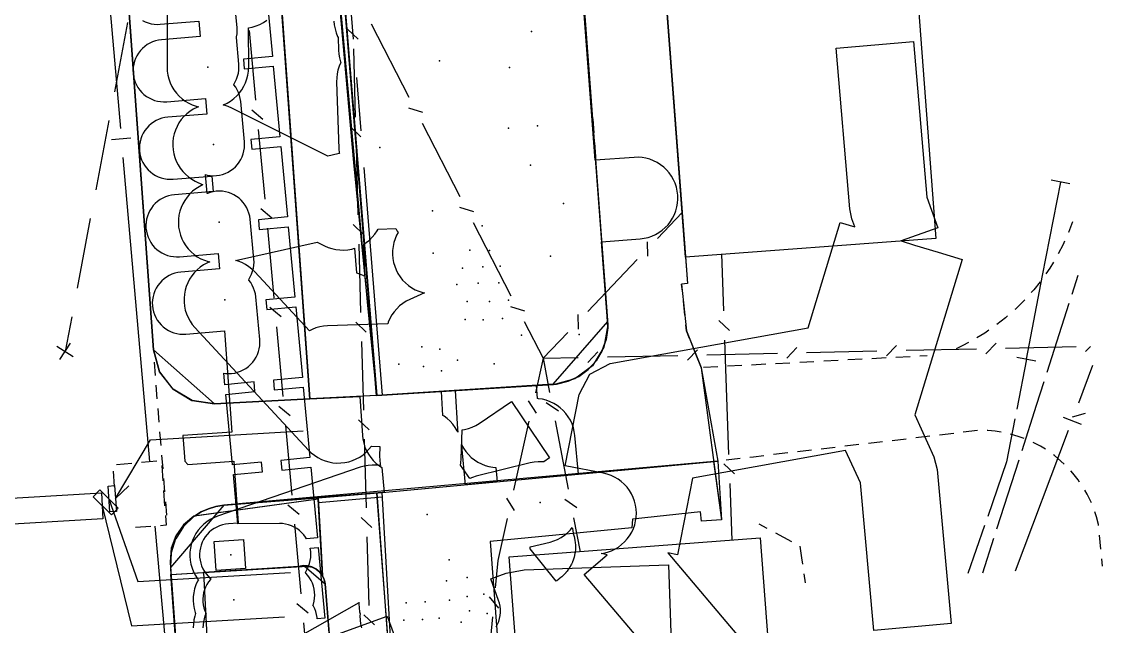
# Model space of a CAD drawing. Header units: metres. Extents: x -3903 to -3714, y 4981 to 6033.
# Drawn here: x -3839.9 to -3784.3, y 5772.7 to 5803.8 of the extents above; entities that cross this region are included whole.
import ezdxf

# ---------------------------------------------------------------- set-up
doc = ezdxf.new("R2010")
doc.units = ezdxf.units.M
for name, color, linetype in [('BENCH', 7, 'Continuous'), ('BOUNDARY', 7, 'Continuous'), ('BUILDING', 7, 'Continuous'), ('BUSH', 7, 'Continuous'), ('CURB', 7, 'Continuous'), ('ELECTR_CABLE', 7, 'Continuous'), ('ELECTR_CABLE_COMM', 7, 'Continuous'), ('GAS', 7, 'Continuous'), ('GRASS', 7, 'Continuous'), ('GROUND', 7, 'Continuous'), ('HEAT', 7, 'Continuous'), ('ROAD', 7, 'Continuous'), ('SEWER', 7, 'Continuous'), ('SIDEWALK_PATH', 7, 'Continuous'), ('TRASH_BIN', 7, 'Continuous'), ('TREE', 7, 'Continuous'), ('WATER_PIPELINE', 7, 'Continuous')]:
    doc.layers.add(name, color=color, linetype=linetype)

msp = doc.modelspace()

# ---------------------------------------------------------------- linework, layer by layer
at = {"layer": 'BENCH'}
msp.add_point((-3814.888, 5798.321), dxfattribs=at)
at = {"layer": 'BOUNDARY'}
msp.add_lwpolyline([(-3813.505, 5884.97), (-3809.348, 5829.723), (-3808.658, 5829.765), (-3805.682, 5790.322), (-3805.981, 5790.292), (-3805.726, 5787.886), (-3804.982, 5785.998), (-3803.928, 5778.174), (-3804.953, 5778.108), (-3805.005, 5778.587), (-3808.506, 5778.212), (-3808.54, 5777.761), (-3815.837, 5777.061), (-3811.545, 5720.143), (-3806.209, 5720.458), (-3806.209, 5719.696), (-3800.937, 5720.001), (-3800.992, 5720.954), (-3796.858, 5721.193), (-3795.212, 5719.446), (-3793.197, 5714.31), (-3792.983, 5713.351), (-3809.906, 5709.514)], dxfattribs=at)
at = {"layer": 'BUILDING'}
for points in [[(-3805.781, 5791.676), (-3812.878, 5886.002), (-3799.995, 5886.971), (-3792.898, 5792.646)], [(-3812.86, 5750), (-3814.845, 5776.266), (-3801.936, 5777.241), (-3799.951, 5750.975)]]:
    msp.add_lwpolyline(points, close=True, dxfattribs=at)
at = {"layer": 'BUSH'}
for p in [(-3816.873, 5792.038), (-3815.86, 5792.019), (-3817.254, 5791.124), (-3816.208, 5791.183), (-3815.314, 5791.223), (-3817.537, 5790.269), (-3816.452, 5790.342), (-3815.393, 5790.355), (-3817.013, 5789.403), (-3815.873, 5789.395), (-3814.893, 5789.473), (-3817.116, 5788.474), (-3816.195, 5788.454), (-3815.189, 5788.526), (-3811.258, 5787.705), (-3819.352, 5787.074), (-3818.425, 5786.942), (-3819.264, 5786.059), (-3817.508, 5786.378), (-3818.332, 5785.843), (-3817.946, 5776.114), (-3818.076, 5775.039), (-3817.02, 5775.203), (-3816.153, 5774.351), (-3820.147, 5773.907), (-3819.174, 5773.946), (-3817.917, 5774.033), (-3817.01, 5774.232), (-3815.979, 5773.345), (-3820.28, 5773.006), (-3819.32, 5773.04), (-3818.446, 5773.106), (-3817.324, 5772.907)]:
    msp.add_point(p, dxfattribs=at)
at = {"layer": 'CURB'}
for points in [[(-3812.863, 5828.993), (-3809.797, 5788.365), (-3812.599, 5785.145), (-3821.685, 5784.568), (-3830.007, 5784.137), (-3833.155, 5786.917), (-3836.82, 5837.701), (-3836.963, 5839.683), (-3839.763, 5878.481), (-3837.177, 5881.669), (-3829.911, 5882.635), (-3815.571, 5885.812)], [(-3825.102, 5784.391), (-3831.608, 5874.193), (-3831.756, 5875.825), (-3832.822, 5876.732), (-3839.603, 5876.261)], [(-3824.134, 5814.749), (-3823.166, 5802.818)], [(-3823.835, 5814.774), (-3822.872, 5802.903)], [(-3823.01, 5800.897), (-3822.783, 5798.1)], [(-3822.711, 5800.927), (-3822.488, 5798.179)], [(-3810.553, 5798.797), (-3810.501, 5798.073)], [(-3810.465, 5797.574), (-3810.412, 5796.85)], [(-3822.335, 5796.294), (-3821.386, 5784.592)], [(-3785.865, 5793.498), (-3786.07, 5792.96), (-3786.073, 5792.954)], [(-3786.279, 5792.498), (-3786.355, 5792.328), (-3786.603, 5791.859)], [(-3786.854, 5791.427), (-3787.041, 5791.119), (-3787.245, 5790.826)], [(-3805.943, 5789.932), (-3805.982, 5790.299)], [(-3787.538, 5790.421), (-3787.865, 5790.007), (-3787.991, 5789.866)], [(-3805.812, 5788.7), (-3805.89, 5789.434)], [(-3788.325, 5789.493), (-3788.807, 5789.014), (-3788.835, 5788.989)], [(-3789.21, 5788.659), (-3789.314, 5788.567), (-3789.77, 5788.211)], [(-3805.572, 5787.495), (-3805.726, 5787.886), (-3805.759, 5788.203)], [(-3790.178, 5787.922), (-3790.384, 5787.78), (-3790.783, 5787.537)], [(-3791.218, 5787.293), (-3791.506, 5787.139), (-3791.861, 5786.974)], [(-3805.118, 5786.343), (-3805.389, 5787.03)], [(-3794.222, 5786.562), (-3794.959, 5786.523)], [(-3793.354, 5786.607), (-3793.723, 5786.588)], [(-3833.116, 5786.29), (-3833.063, 5785.59)], [(-3804.115, 5786.044), (-3804.853, 5786.005)], [(-3802.879, 5786.108), (-3803.616, 5786.07)], [(-3801.642, 5786.173), (-3802.379, 5786.135)], [(-3800.405, 5786.238), (-3801.143, 5786.199)], [(-3799.169, 5786.303), (-3799.906, 5786.264)], [(-3797.932, 5786.367), (-3798.669, 5786.329)], [(-3796.695, 5786.432), (-3797.433, 5786.394)], [(-3795.459, 5786.497), (-3796.196, 5786.458)], [(-3833.026, 5785.092), (-3832.973, 5784.392)], [(-3832.935, 5783.894), (-3832.877, 5783.195)], [(-3832.836, 5782.696), (-3832.778, 5781.997)], [(-3790.762, 5782.758), (-3791.486, 5782.673)], [(-3789.54, 5782.681), (-3789.845, 5782.729), (-3790.229, 5782.765), (-3790.263, 5782.766)], [(-3795.642, 5782.184), (-3796.366, 5782.099)], [(-3794.422, 5782.328), (-3795.146, 5782.242)], [(-3793.202, 5782.471), (-3793.926, 5782.386)], [(-3791.982, 5782.615), (-3792.706, 5782.53)], [(-3788.359, 5782.353), (-3788.67, 5782.466), (-3789.051, 5782.577)], [(-3787.265, 5781.799), (-3787.516, 5781.954), (-3787.893, 5782.153), (-3787.9, 5782.155)], [(-3800.522, 5781.61), (-3801.246, 5781.525)], [(-3799.302, 5781.753), (-3800.026, 5781.668)], [(-3798.082, 5781.897), (-3798.806, 5781.812)], [(-3796.862, 5782.04), (-3797.586, 5781.955)], [(-3832.736, 5781.499), (-3832.678, 5780.8)], [(-3804.123, 5781.186), (-3829.533, 5778.919), (-3832.286, 5775.711), (-3827.789, 5713.922), (-3827.706, 5713.404)], [(-3802.962, 5781.323), (-3803.686, 5781.237)], [(-3801.742, 5781.466), (-3802.283, 5781.403), (-3802.466, 5781.381)], [(-3786.3, 5781.042), (-3786.46, 5781.195), (-3786.796, 5781.473), (-3786.854, 5781.515)], [(-3785.501, 5780.113), (-3785.579, 5780.226), (-3785.849, 5780.569), (-3785.953, 5780.683)], [(-3832.637, 5780.302), (-3832.579, 5779.603)], [(-3821.38, 5779.345), (-3824.667, 5779.052)], [(-3784.898, 5779.045), (-3784.926, 5779.112), (-3785.116, 5779.495), (-3785.231, 5779.692)], [(-3832.537, 5779.105), (-3832.479, 5778.406)], [(-3784.522, 5777.879), (-3784.527, 5777.932), (-3784.632, 5778.327), (-3784.717, 5778.579)], [(-3802, 5777.969), (-3801.59, 5777.745)], [(-3801.151, 5777.506), (-3800.33, 5777.058)], [(-3784.402, 5776.656), (-3784.473, 5777.381)], [(-3799.89, 5776.819), (-3799.889, 5776.818), (-3799.805, 5776.215), (-3799.76, 5775.893)], [(-3784.331, 5775.795), (-3784.359, 5776.158)], [(-3832.26, 5775.362), (-3825.387, 5775.795), (-3824.327, 5774.878), (-3823.51, 5764.849), (-3824.433, 5763.771), (-3831.38, 5763.256)], [(-3799.691, 5775.398), (-3799.626, 5774.935)]]:
    msp.add_lwpolyline(points, dxfattribs=at)
at = {"layer": 'ELECTR_CABLE'}
for points in [[(-3832.458, 5804.392), (-3832.455, 5801.457), (-3832.444, 5801.251), (-3832.414, 5801.048), (-3832.364, 5800.848), (-3832.294, 5800.654), (-3832.206, 5800.468), (-3832.099, 5800.291), (-3831.977, 5800.126), (-3831.838, 5799.973), (-3831.685, 5799.835), (-3831.519, 5799.712), (-3831.343, 5799.607), (-3831.156, 5799.519), (-3830.962, 5799.449), (-3830.841, 5799.419), (-3830.921, 5799.388), (-3831.105, 5799.295), (-3831.279, 5799.184), (-3831.441, 5799.057), (-3831.59, 5798.914), (-3831.724, 5798.758), (-3831.842, 5798.589), (-3831.943, 5798.409), (-3832.026, 5798.221), (-3832.09, 5798.025), (-3832.135, 5797.824), (-3832.16, 5797.619), (-3832.164, 5797.413), (-3832.148, 5797.208), (-3832.112, 5797.005), (-3832.057, 5796.806), (-3831.982, 5796.614), (-3831.889, 5796.43), (-3831.778, 5796.257), (-3831.651, 5796.094), (-3831.508, 5795.946), (-3831.352, 5795.811), (-3831.183, 5795.693), (-3831.003, 5795.592), (-3830.622, 5795.402), (-3830.624, 5795.401), (-3830.808, 5795.308), (-3830.982, 5795.198), (-3831.145, 5795.072), (-3831.294, 5794.93), (-3831.429, 5794.774), (-3831.547, 5794.605), (-3831.649, 5794.426), (-3831.733, 5794.238), (-3831.797, 5794.042), (-3831.843, 5793.841), (-3831.868, 5793.636), (-3831.873, 5793.43), (-3831.858, 5793.225), (-3831.823, 5793.022), (-3831.768, 5792.823), (-3831.694, 5792.631), (-3831.601, 5792.447), (-3831.491, 5792.272), (-3831.365, 5792.11), (-3831.223, 5791.961), (-3831.067, 5791.826), (-3830.898, 5791.707), (-3830.719, 5791.605), (-3830.531, 5791.522), (-3830.335, 5791.457), (-3830.261, 5791.441), (-3830.403, 5791.38), (-3830.584, 5791.28), (-3830.754, 5791.164), (-3830.912, 5791.031), (-3831.056, 5790.884), (-3831.185, 5790.723), (-3831.297, 5790.551), (-3831.392, 5790.368), (-3831.469, 5790.176), (-3831.527, 5789.978), (-3831.564, 5789.776), (-3831.582, 5789.571), (-3831.58, 5789.365), (-3831.557, 5789.16), (-3831.515, 5788.958), (-3831.453, 5788.762), (-3831.372, 5788.572), (-3831.272, 5788.391), (-3831.156, 5788.221), (-3831.023, 5788.064), (-3825.179, 5781.763), (-3825.032, 5781.619), (-3824.871, 5781.49), (-3824.698, 5781.378), (-3824.516, 5781.283), (-3824.324, 5781.206), (-3824.126, 5781.149), (-3823.924, 5781.111), (-3823.718, 5781.093), (-3823.512, 5781.095), (-3823.308, 5781.118), (-3823.106, 5781.16), (-3822.909, 5781.223), (-3822.72, 5781.304), (-3822.539, 5781.403), (-3822.369, 5781.519), (-3822.211, 5781.652), (-3822.067, 5781.799), (-3821.939, 5781.96), (-3821.936, 5781.963), (-3821.5, 5781.949), (-3821.516, 5781.449), (-3821.513, 5781.243), (-3821.489, 5781.038), (-3821.472, 5780.96), (-3821.495, 5780.965), (-3821.699, 5780.988), (-3821.905, 5780.99), (-3822.111, 5780.973), (-3822.313, 5780.935), (-3822.511, 5780.878), (-3829.863, 5778.356), (-3830.055, 5778.28), (-3830.238, 5778.185), (-3830.41, 5778.073), (-3830.571, 5777.944), (-3830.719, 5777.8), (-3830.852, 5777.643), (-3830.969, 5777.473), (-3831.068, 5777.293), (-3831.15, 5777.103), (-3831.212, 5776.907), (-3831.255, 5776.705), (-3831.278, 5776.5), (-3831.28, 5776.294), (-3831.263, 5776.089), (-3831.225, 5775.886), (-3831.168, 5775.688), (-3831.092, 5775.497), (-3830.997, 5775.314), (-3830.885, 5775.141), (-3830.845, 5775.091), (-3830.891, 5775.008), (-3830.975, 5774.82), (-3831.04, 5774.624), (-3831.085, 5774.423), (-3831.11, 5774.219), (-3831.115, 5774.013), (-3831.1, 5773.807), (-3831.065, 5773.604), (-3831.01, 5773.405), (-3830.989, 5773.352), (-3831.032, 5773.223), (-3831.077, 5773.022), (-3831.101, 5772.817), (-3831.106, 5772.611)], [(-3823.869, 5803.831), (-3823.852, 5803.626), (-3823.814, 5803.423), (-3823.758, 5803.225), (-3823.682, 5803.034), (-3823.658, 5802.989), (-3823.636, 5802.339), (-3823.619, 5802.133), (-3823.582, 5801.931), (-3823.525, 5801.732), (-3823.513, 5801.701), (-3823.516, 5801.695), (-3823.597, 5801.506), (-3823.66, 5801.31), (-3823.703, 5801.108), (-3823.726, 5800.904), (-3823.73, 5800.698), (-3823.612, 5797.254), (-3823.594, 5797.048), (-3823.588, 5797.015), (-3823.661, 5797.002), (-3824.191, 5796.883), (-3829.126, 5799.349), (-3829.315, 5799.432), (-3829.511, 5799.496), (-3829.576, 5799.511), (-3829.549, 5799.521), (-3829.363, 5799.609), (-3829.186, 5799.715), (-3829.021, 5799.838), (-3828.868, 5799.977), (-3828.73, 5800.129), (-3828.607, 5800.295), (-3828.502, 5800.472), (-3828.414, 5800.658), (-3828.344, 5800.853), (-3828.295, 5801.052), (-3828.265, 5801.256), (-3828.255, 5801.462), (-3828.257, 5803.479), (-3828.069, 5803.517), (-3827.872, 5803.577), (-3827.681, 5803.656), (-3827.5, 5803.754), (-3827.329, 5803.869)], [(-3788.238, 5786.429), (-3787.407, 5790.732), (-3786.476, 5795.546)], [(-3786.013, 5795.457), (-3786.967, 5795.641)], [(-3785.884, 5789.787), (-3785.572, 5790.759)], [(-3787.175, 5785.759), (-3786.036, 5789.311)], [(-3788.238, 5786.429), (-3788.734, 5783.863)], [(-3787.747, 5786.334), (-3788.729, 5786.524)], [(-3788.465, 5781.73), (-3787.715, 5784.071), (-3787.327, 5785.282)], [(-3788.828, 5783.372), (-3789.258, 5781.147), (-3790.228, 5778.348)], [(-3789.756, 5777.702), (-3788.618, 5781.254)], [(-3790.392, 5777.876), (-3791.247, 5775.406)], [(-3790.478, 5775.449), (-3789.909, 5777.225)], [(-3827.968, 5770.842), (-3822.576, 5773.91), (-3822.58, 5773.855), (-3822.573, 5773.649), (-3822.546, 5773.444), (-3822.521, 5773.335), (-3822.528, 5773.224), (-3822.521, 5773.018), (-3822.494, 5772.814), (-3822.447, 5772.613)]]:
    msp.add_lwpolyline(points, dxfattribs=at)
for points in [[(-3822.705, 5790.877), (-3822.602, 5790.845), (-3822.6, 5790.845), (-3822.477, 5790.795), (-3822.476, 5790.795), (-3822.38, 5790.75), (-3822.379, 5790.75), (-3822.366, 5790.743), (-3822.361, 5790.742), (-3822.359, 5790.742), (-3822.279, 5790.725), (-3822.335, 5792.353), (-3822.204, 5792.436), (-3822.042, 5792.564), (-3821.894, 5792.706), (-3821.759, 5792.863), (-3821.641, 5793.031), (-3821.586, 5793.13), (-3820.687, 5793.161), (-3820.615, 5793.02), (-3820.569, 5792.95), (-3820.642, 5792.82), (-3820.723, 5792.63), (-3820.786, 5792.434), (-3820.829, 5792.233), (-3820.852, 5792.028), (-3820.856, 5791.822), (-3820.838, 5791.616), (-3820.801, 5791.414), (-3820.744, 5791.216), (-3820.668, 5791.024), (-3820.574, 5790.841), (-3820.462, 5790.668), (-3820.334, 5790.507), (-3820.19, 5790.359), (-3820.033, 5790.226), (-3819.863, 5790.109), (-3819.683, 5790.009), (-3819.493, 5789.927), (-3819.297, 5789.864), (-3819.203, 5789.844), (-3819.967, 5789.505), (-3820.151, 5789.412), (-3820.325, 5789.302), (-3820.487, 5789.175), (-3820.636, 5789.033), (-3820.771, 5788.876), (-3820.889, 5788.708), (-3820.991, 5788.528), (-3821.074, 5788.34), (-3821.101, 5788.258), (-3824.193, 5788.152), (-3824.398, 5788.135), (-3824.601, 5788.098), (-3824.799, 5788.041), (-3824.99, 5787.965), (-3825.134, 5787.891), (-3827.944, 5790.92), (-3828.092, 5791.064), (-3828.252, 5791.193), (-3828.425, 5791.305), (-3828.608, 5791.4), (-3828.799, 5791.477), (-3828.935, 5791.517), (-3824.732, 5792.458), (-3824.357, 5792.271), (-3824.169, 5792.188), (-3823.973, 5792.124), (-3823.772, 5792.08), (-3823.567, 5792.055), (-3823.361, 5792.051), (-3823.156, 5792.066), (-3822.953, 5792.102), (-3822.805, 5792.144)], [(-3812.771, 5781.356), (-3813.068, 5781.154), (-3813.153, 5781.162), (-3813.359, 5781.162), (-3813.564, 5781.142), (-3813.767, 5781.102), (-3816.544, 5780.409), (-3816.741, 5780.349), (-3816.882, 5780.291), (-3817.356, 5780.989), (-3817.335, 5781.106), (-3817.318, 5781.312), (-3817.27, 5782.794), (-3817.149, 5782.812), (-3816.95, 5782.864), (-3816.756, 5782.935), (-3816.571, 5783.024), (-3816.395, 5783.132), (-3814.74, 5784.255)], [(-3811.595, 5777.731), (-3811.595, 5777.729), (-3811.577, 5777.598), (-3811.576, 5777.597), (-3811.568, 5777.491), (-3811.568, 5777.49), (-3811.568, 5777.475), (-3811.566, 5777.47), (-3811.565, 5777.468), (-3811.514, 5777.309), (-3811.514, 5777.307), (-3811.472, 5777.12), (-3811.472, 5777.118), (-3811.454, 5776.986), (-3811.454, 5776.985), (-3811.446, 5776.879), (-3811.445, 5776.878), (-3811.444, 5776.702), (-3811.444, 5776.701), (-3811.447, 5776.65), (-3811.447, 5776.649), (-3811.462, 5776.501), (-3811.462, 5776.499), (-3811.472, 5776.434), (-3811.472, 5776.432), (-3811.512, 5776.253), (-3811.512, 5776.251), (-3811.558, 5776.104), (-3811.559, 5776.102), (-3811.597, 5776.002), (-3811.598, 5776), (-3811.649, 5775.887), (-3811.649, 5775.886), (-3811.672, 5775.841), (-3811.673, 5775.84), (-3811.722, 5775.75), (-3811.723, 5775.749), (-3811.774, 5775.668), (-3811.775, 5775.666), (-3811.808, 5775.617), (-3811.809, 5775.616), (-3811.873, 5775.528), (-3811.876, 5775.526), (-3811.934, 5775.455), (-3811.935, 5775.453), (-3811.989, 5775.393), (-3811.991, 5775.39), (-3812.07, 5775.311), (-3812.073, 5775.308), (-3812.146, 5775.241), (-3812.149, 5775.238), (-3812.186, 5775.207), (-3812.193, 5775.201), (-3812.195, 5775.2), (-3812.272, 5775.136), (-3812.293, 5775.119), (-3812.313, 5775.102), (-3812.394, 5775.037), (-3812.396, 5775.035), (-3812.429, 5775.008), (-3813.78, 5776.674), (-3813.764, 5776.774), (-3812.749, 5777.027), (-3812.552, 5777.087), (-3812.361, 5777.166), (-3812.179, 5777.263), (-3812.008, 5777.377), (-3811.849, 5777.508), (-3811.703, 5777.653), (-3811.604, 5777.773)]]:
    msp.add_lwpolyline(points, close=True, dxfattribs=at)
at = {"layer": 'ELECTR_CABLE_COMM'}
for points in [[(-3834.489, 5803.756), (-3835.167, 5800.186)], [(-3827.879, 5799.751), (-3828.208, 5803.336)], [(-3823.163, 5803.409), (-3822.618, 5802.894)], [(-3821.949, 5803.691), (-3820.01, 5799.917)], [(-3822.87, 5802.402), (-3822.772, 5798.879)], [(-3820.024, 5799.364), (-3819.311, 5799.135)], [(-3827.523, 5798.764), (-3828.099, 5799.244)], [(-3835.446, 5798.712), (-3836.124, 5795.141)], [(-3827.414, 5794.673), (-3827.742, 5798.257)], [(-3823.024, 5798.387), (-3822.479, 5797.872)], [(-3819.325, 5798.583), (-3817.386, 5794.809)], [(-3822.731, 5797.38), (-3822.634, 5793.857)], [(-3827.058, 5793.686), (-3827.634, 5794.165)], [(-3817.4, 5794.256), (-3816.687, 5794.027)], [(-3805.954, 5793.974), (-3807.225, 5792.643)], [(-3836.404, 5793.667), (-3837.082, 5790.096)], [(-3822.885, 5793.365), (-3822.341, 5792.85)], [(-3816.701, 5793.474), (-3814.763, 5789.7)], [(-3826.949, 5789.594), (-3827.277, 5793.179)], [(-3822.592, 5792.358), (-3822.495, 5788.835)], [(-3807.751, 5792.475), (-3807.734, 5791.726)], [(-3808.26, 5791.558), (-3810.802, 5788.895)], [(-3803.928, 5791.858), (-3803.823, 5788.918)], [(-3826.592, 5788.608), (-3827.169, 5789.087)], [(-3814.777, 5789.148), (-3814.063, 5788.918)], [(-3837.361, 5788.622), (-3837.7, 5786.837)], [(-3822.746, 5788.343), (-3822.202, 5787.828)], [(-3814.077, 5788.366), (-3813.108, 5786.479)], [(-3811.328, 5788.727), (-3811.311, 5787.978)], [(-3804.071, 5788.424), (-3803.522, 5787.913)], [(-3826.484, 5784.516), (-3826.812, 5788.1)], [(-3811.837, 5787.81), (-3813.108, 5786.479)], [(-3838.122, 5787.107), (-3837.28, 5786.568)], [(-3837.97, 5786.415), (-3837.431, 5787.257)], [(-3822.453, 5787.336), (-3822.356, 5783.813)], [(-3803.77, 5787.419), (-3803.56, 5781.539)], [(-3795.441, 5786.605), (-3794.923, 5787.146)], [(-3790.319, 5786.718), (-3789.801, 5787.26)], [(-3810.806, 5786.265), (-3810.288, 5786.806)], [(-3809.797, 5786.552), (-3806.175, 5786.632)], [(-3805.685, 5786.378), (-3805.166, 5786.92)], [(-3804.676, 5786.665), (-3801.054, 5786.746)], [(-3800.563, 5786.491), (-3800.045, 5787.033)], [(-3799.554, 5786.779), (-3795.932, 5786.859)], [(-3794.432, 5786.892), (-3790.81, 5786.972)], [(-3789.311, 5787.005), (-3785.688, 5787.085)], [(-3785.198, 5786.831), (-3784.948, 5787.092)], [(-3813.108, 5786.479), (-3813.506, 5784.708)], [(-3813.108, 5786.479), (-3811.297, 5786.519)], [(-3813.108, 5786.479), (-3812.772, 5784.729)], [(-3826.127, 5783.529), (-3826.703, 5784.009)], [(-3813.87, 5784.293), (-3813.469, 5783.66)], [(-3812.941, 5784.202), (-3812.321, 5783.782)], [(-3822.608, 5783.321), (-3822.063, 5782.806)], [(-3813.834, 5783.245), (-3814.629, 5779.703)], [(-3812.49, 5783.256), (-3811.819, 5779.755)], [(-3826.019, 5779.437), (-3826.347, 5783.022)], [(-3822.315, 5782.314), (-3822.217, 5778.791)], [(-3803.808, 5781.045), (-3803.259, 5780.534)], [(-3803.507, 5780.04), (-3803.402, 5777.1)], [(-3825.662, 5778.451), (-3826.238, 5778.93)], [(-3814.994, 5779.288), (-3814.593, 5778.655)], [(-3811.988, 5779.229), (-3811.368, 5778.808)], [(-3822.469, 5778.299), (-3821.924, 5777.784)], [(-3814.958, 5778.239), (-3815.442, 5776.082), (-3815.573, 5774.669)], [(-3811.537, 5778.282), (-3811.201, 5776.531)], [(-3825.553, 5774.359), (-3825.882, 5777.944)], [(-3822.176, 5777.292), (-3822.079, 5773.769)], [(-3825.197, 5773.372), (-3825.773, 5773.852)], [(-3815.881, 5774.211), (-3815.402, 5773.634)], [(-3822.33, 5773.277), (-3821.786, 5772.762)], [(-3825.088, 5769.281), (-3825.417, 5772.865)], [(-3815.711, 5773.176), (-3816.045, 5769.561)]]:
    msp.add_lwpolyline(points, dxfattribs=at)
at = {"layer": 'GAS'}
msp.add_lwpolyline([(-3827.375, 5805.63), (-3827.036, 5802.001), (-3828.529, 5801.862), (-3828.482, 5801.364), (-3826.989, 5801.504), (-3826.65, 5797.875), (-3828.143, 5797.735), (-3828.097, 5797.238), (-3826.603, 5797.377), (-3826.264, 5793.749), (-3827.757, 5793.609), (-3827.711, 5793.111), (-3826.217, 5793.251), (-3825.878, 5789.622), (-3827.371, 5789.483), (-3827.325, 5788.985), (-3825.831, 5789.124), (-3825.492, 5785.496), (-3826.985, 5785.356), (-3826.939, 5784.858), (-3825.445, 5784.998), (-3825.106, 5781.369), (-3826.6, 5781.23), (-3826.553, 5780.732), (-3825.06, 5780.872), (-3824.72, 5777.243), (-3825.276, 5777.191), (-3825.331, 5777.281), (-3825.425, 5777.406), (-3825.531, 5777.522), (-3825.648, 5777.627), (-3825.774, 5777.72), (-3825.91, 5777.8), (-3826.052, 5777.866), (-3826.2, 5777.918), (-3826.353, 5777.955), (-3826.508, 5777.977), (-3826.665, 5777.984), (-3828.806, 5777.972), (-3829.042, 5780.499), (-3827.549, 5780.639), (-3827.595, 5781.137), (-3829.089, 5780.997), (-3829.428, 5784.626), (-3827.935, 5784.765), (-3827.981, 5785.263), (-3829.475, 5785.123), (-3829.53, 5785.717), (-3829.445, 5785.704), (-3829.288, 5785.695), (-3829.131, 5785.702), (-3828.976, 5785.724), (-3828.823, 5785.762), (-3828.675, 5785.814), (-3828.533, 5785.88), (-3828.398, 5785.96), (-3828.271, 5786.053), (-3828.154, 5786.158), (-3828.048, 5786.274), (-3827.954, 5786.399), (-3827.872, 5786.533), (-3827.805, 5786.675), (-3827.751, 5786.822), (-3827.712, 5786.975), (-3827.688, 5787.13), (-3827.679, 5787.287), (-3827.686, 5787.443), (-3827.891, 5789.64), (-3827.913, 5789.795), (-3827.95, 5789.948), (-3828.002, 5790.096), (-3828.069, 5790.238), (-3828.149, 5790.373), (-3828.241, 5790.5), (-3828.263, 5790.524), (-3828.255, 5790.534), (-3828.174, 5790.668), (-3828.106, 5790.81), (-3828.052, 5790.958), (-3828.014, 5791.11), (-3827.99, 5791.265), (-3827.981, 5791.422), (-3827.988, 5791.579), (-3828.181, 5793.63), (-3828.203, 5793.786), (-3828.241, 5793.938), (-3828.293, 5794.086), (-3828.359, 5794.228), (-3828.439, 5794.363), (-3828.532, 5794.49), (-3828.637, 5794.607), (-3828.753, 5794.713), (-3828.879, 5794.807), (-3829.013, 5794.888), (-3829.155, 5794.956), (-3829.302, 5795.01), (-3829.454, 5795.049), (-3829.609, 5795.072), (-3829.766, 5795.081), (-3829.923, 5795.074), (-3830.079, 5795.051), (-3830.231, 5795.014), (-3830.379, 5794.962), (-3830.394, 5794.955), (-3830.485, 5795.929), (-3830.385, 5795.903), (-3830.23, 5795.879), (-3830.073, 5795.871), (-3829.916, 5795.878), (-3829.761, 5795.9), (-3829.608, 5795.937), (-3829.46, 5795.989), (-3829.318, 5796.056), (-3829.183, 5796.136), (-3829.056, 5796.229), (-3828.939, 5796.333), (-3828.833, 5796.449), (-3828.739, 5796.575), (-3828.658, 5796.709), (-3828.59, 5796.851), (-3828.536, 5796.998), (-3828.497, 5797.15), (-3828.473, 5797.305), (-3828.465, 5797.462), (-3828.472, 5797.619), (-3828.665, 5799.695), (-3828.687, 5799.85), (-3828.724, 5800.002), (-3828.777, 5800.151), (-3828.843, 5800.293), (-3828.923, 5800.428), (-3829.016, 5800.555), (-3829.027, 5800.567), (-3828.947, 5800.699), (-3828.879, 5800.841), (-3828.826, 5800.988), (-3828.787, 5801.14), (-3828.763, 5801.295), (-3828.755, 5801.452), (-3828.762, 5801.609), (-3828.89, 5802.976), (-3828.88, 5803.013), (-3828.856, 5803.168), (-3828.848, 5803.325), (-3828.855, 5803.482), (-3829.052, 5805.597)], dxfattribs=at)
msp.add_lwpolyline([(-3824.674, 5776.745), (-3824.334, 5773.117), (-3824.735, 5773.079), (-3824.739, 5773.143), (-3824.764, 5773.298), (-3824.804, 5773.45), (-3824.859, 5773.597), (-3824.928, 5773.738), (-3824.947, 5773.769), (-3824.925, 5773.831), (-3824.886, 5773.983), (-3824.862, 5774.138), (-3824.854, 5774.295), (-3824.861, 5774.452), (-3824.883, 5774.607), (-3824.92, 5774.76), (-3824.972, 5774.908), (-3825.039, 5775.05), (-3825.119, 5775.185), (-3825.212, 5775.312), (-3825.317, 5775.429), (-3825.351, 5775.461), (-3825.32, 5775.503), (-3825.24, 5775.638), (-3825.174, 5775.78), (-3825.122, 5775.928), (-3825.085, 5776.081), (-3825.063, 5776.236), (-3825.056, 5776.393), (-3825.064, 5776.55), (-3825.088, 5776.705), (-3825.088, 5776.706)], close=True, dxfattribs=at)
at = {"layer": 'GRASS'}
msp.add_lwpolyline([(-3830.844, 5860.46), (-3829.937, 5846.736), (-3828.724, 5830.532), (-3826.535, 5804.163), (-3825.102, 5784.391), (-3830.007, 5784.137), (-3831.171, 5784.307), (-3832.148, 5784.885), (-3832.843, 5785.784), (-3833.155, 5786.917), (-3836.806, 5837.704), (-3836.466, 5837.841), (-3836.206, 5838.082), (-3836.045, 5838.399), (-3836.007, 5838.763), (-3836.102, 5839.117), (-3836.311, 5839.404), (-3836.606, 5839.601), (-3836.963, 5839.683), (-3839.603, 5876.261)], dxfattribs=at)
for points in [[(-3809.783, 5788.201), (-3809.976, 5787.053), (-3810.565, 5786.095), (-3811.466, 5785.42), (-3812.591, 5785.123), (-3821.677, 5784.546), (-3824.127, 5814.727), (-3823.82, 5814.879), (-3823.589, 5815.118), (-3823.449, 5815.42), (-3823.418, 5815.761), (-3823.503, 5816.092), (-3823.69, 5816.368), (-3823.957, 5816.567), (-3824.284, 5816.667), (-3824.942, 5824.765), (-3824.167, 5824.856), (-3812.337, 5822.525)], [(-3811.545, 5720.143), (-3806.915, 5720.411), (-3811.295, 5716.839), (-3814.85, 5713.94), (-3816.588, 5714.231), (-3816.682, 5715.417), (-3820.403, 5762.586), (-3821.393, 5779.572), (-3804.123, 5781.186), (-3803.928, 5778.174), (-3804.953, 5778.108), (-3805.005, 5778.587), (-3808.506, 5778.212), (-3808.54, 5777.761), (-3815.837, 5777.061)], [(-3821.393, 5779.572), (-3821.668, 5779.547), (-3820.403, 5762.586)], [(-3830.026, 5777.061), (-3828.53, 5777.163), (-3828.427, 5775.667), (-3829.924, 5775.564)], [(-3832.239, 5775.363), (-3830.579, 5775.468), (-3830.08, 5765.943), (-3831.557, 5765.83)], [(-3830.08, 5765.943), (-3823.631, 5766.435), (-3824.327, 5774.878), (-3824.377, 5775.106), (-3824.474, 5775.315), (-3824.614, 5775.498), (-3824.793, 5775.647), (-3825.001, 5775.754), (-3825.224, 5775.812), (-3825.454, 5775.819), (-3825.683, 5775.776), (-3830.579, 5775.468)]]:
    msp.add_lwpolyline(points, close=True, dxfattribs=at)
at = {"layer": 'GROUND'}
for points in [[(-3831.608, 5874.193), (-3825.102, 5784.391), (-3830.007, 5784.137), (-3831.171, 5784.307), (-3832.148, 5784.885), (-3832.843, 5785.784), (-3833.154, 5786.915), (-3835.564, 5820.399), (-3836.468, 5831.606), (-3836.32, 5831.618), (-3836.82, 5837.701), (-3836.477, 5837.834), (-3836.212, 5838.073), (-3836.048, 5838.39), (-3836.007, 5838.756), (-3836.1, 5839.112), (-3836.308, 5839.402), (-3836.604, 5839.601), (-3836.963, 5839.683), (-3838.191, 5855.745), (-3837.053, 5839.099), (-3836.692, 5834.379), (-3836.947, 5837.539), (-3839.763, 5878.481)], [(-3812.392, 5822.753), (-3809.819, 5788.654), (-3809.781, 5788.046), (-3809.864, 5787.449), (-3810.064, 5786.88), (-3810.376, 5786.357), (-3810.786, 5785.906), (-3811.272, 5785.55), (-3811.82, 5785.297), (-3812.412, 5785.157), (-3821.665, 5784.568), (-3824.134, 5814.749)], [(-3818.543, 5739.002), (-3821.668, 5779.547), (-3824.688, 5779.308), (-3821.393, 5779.572), (-3804.331, 5781.167), (-3803.928, 5778.174), (-3804.953, 5778.108), (-3805.005, 5778.587), (-3808.506, 5778.212), (-3808.54, 5777.761), (-3815.837, 5777.061), (-3811.545, 5720.143)], [(-3827.57, 5710.9), (-3832.255, 5775.362), (-3825.231, 5775.793), (-3824.994, 5775.741), (-3824.779, 5775.636), (-3824.596, 5775.483), (-3824.452, 5775.287), (-3824.404, 5775.191), (-3824.367, 5775.089), (-3824.342, 5774.985), (-3824.327, 5774.878), (-3823.51, 5764.849)]]:
    msp.add_lwpolyline(points, dxfattribs=at)
at = {"layer": 'HEAT'}
msp.add_lwpolyline([(-3805.25, 5768.579), (-3810.995, 5775.366), (-3809.806, 5776.372), (-3810.122, 5776.433), (-3809.988, 5776.454), (-3809.788, 5776.505), (-3809.594, 5776.575), (-3809.408, 5776.664), (-3809.232, 5776.771), (-3809.067, 5776.894), (-3808.915, 5777.033), (-3808.777, 5777.187), (-3808.655, 5777.353), (-3808.55, 5777.53), (-3808.463, 5777.717), (-3808.395, 5777.911), (-3808.345, 5778.111), (-3808.316, 5778.315), (-3808.307, 5778.521), (-3808.318, 5778.727), (-3808.349, 5778.931), (-3808.4, 5779.13), (-3808.471, 5779.324), (-3808.56, 5779.51), (-3808.666, 5779.686), (-3808.79, 5779.851), (-3808.929, 5780.003), (-3809.082, 5780.141), (-3809.248, 5780.263), (-3809.426, 5780.368), (-3809.612, 5780.455), (-3809.807, 5780.524), (-3810.007, 5780.573), (-3811.97, 5780.954), (-3811.258, 5784.625), (-3810.699, 5785.668), (-3809.648, 5786.212), (-3799.468, 5788.04), (-3797.82, 5793.47), (-3797.068, 5793.242), (-3797.219, 5793.663), (-3797.328, 5794.166), (-3798.035, 5802.432), (-3794.049, 5802.773), (-3793.365, 5794.765), (-3792.803, 5793.191), (-3794.686, 5792.518), (-3793.992, 5792.308), (-3792.772, 5791.937), (-3791.552, 5791.567), (-3793.982, 5783.564), (-3793.001, 5781.419), (-3792.828, 5780.767), (-3792.112, 5772.843), (-3796.096, 5772.483), (-3796.781, 5780.066), (-3797.542, 5781.731), (-3805.422, 5780.316), (-3806.187, 5776.373), (-3806.689, 5776.47), (-3802.859, 5771.946)], dxfattribs=at)
at = {"layer": 'ROAD'}
for points in [[(-3808.624, 5829.466), (-3805.784, 5791.725), (-3805.683, 5790.325), (-3805.683, 5790.324), (-3805.684, 5790.324), (-3805.972, 5790.3), (-3805.975, 5790.299), (-3805.978, 5790.296), (-3805.98, 5790.293), (-3805.981, 5790.289), (-3805.726, 5787.888), (-3805.726, 5787.885), (-3804.982, 5785.999), (-3804.982, 5785.998), (-3804.123, 5781.187), (-3804.123, 5781.186), (-3804.124, 5781.186), (-3811.284, 5780.517), (-3811.47, 5782.508), (-3811.5, 5782.712), (-3811.549, 5782.912), (-3811.617, 5783.106), (-3811.704, 5783.293), (-3811.809, 5783.47), (-3811.931, 5783.637), (-3812.069, 5783.79), (-3812.221, 5783.929), (-3812.386, 5784.053), (-3812.562, 5784.16), (-3812.748, 5784.249), (-3812.942, 5784.319), (-3813.141, 5784.37), (-3813.345, 5784.401), (-3813.401, 5784.404), (-3813.445, 5785.091), (-3812.413, 5785.157), (-3812.411, 5785.157), (-3811.821, 5785.297), (-3811.819, 5785.298), (-3811.273, 5785.55), (-3811.272, 5785.551), (-3810.787, 5785.906), (-3810.785, 5785.907), (-3810.377, 5786.356), (-3810.375, 5786.358), (-3810.065, 5786.879), (-3810.064, 5786.881), (-3809.865, 5787.448), (-3809.865, 5787.45), (-3809.782, 5788.045), (-3809.782, 5788.047), (-3809.819, 5788.654), (-3810.107, 5792.477), (-3808.113, 5792.627), (-3807.908, 5792.653), (-3807.707, 5792.699), (-3807.512, 5792.764), (-3807.324, 5792.847), (-3807.144, 5792.949), (-3806.976, 5793.068), (-3806.82, 5793.203), (-3806.679, 5793.353), (-3806.552, 5793.515), (-3806.442, 5793.69), (-3806.35, 5793.874), (-3806.276, 5794.066), (-3806.221, 5794.265), (-3806.186, 5794.468), (-3806.172, 5794.674), (-3806.177, 5794.88), (-3806.202, 5795.084), (-3806.248, 5795.285), (-3806.313, 5795.481), (-3806.397, 5795.669), (-3806.499, 5795.848), (-3806.618, 5796.016), (-3806.752, 5796.172), (-3806.902, 5796.314), (-3807.065, 5796.44), (-3807.239, 5796.55), (-3807.423, 5796.643), (-3807.616, 5796.717), (-3807.814, 5796.771), (-3808.017, 5796.806), (-3808.223, 5796.821), (-3808.429, 5796.816), (-3810.423, 5796.665), (-3811.061, 5805.112)], [(-3835.564, 5820.399), (-3833.154, 5786.916), (-3833.154, 5786.914), (-3832.843, 5785.786), (-3832.842, 5785.783), (-3832.15, 5784.887), (-3832.147, 5784.884), (-3831.173, 5784.308), (-3831.169, 5784.307), (-3830.009, 5784.138), (-3830.007, 5784.138), (-3825.102, 5784.391), (-3822.53, 5784.523), (-3822.402, 5782.517), (-3822.379, 5782.312), (-3822.336, 5782.11), (-3822.273, 5781.914), (-3822.191, 5781.725), (-3822.092, 5781.545), (-3821.975, 5781.375), (-3821.842, 5781.218), (-3821.694, 5781.074), (-3821.533, 5780.946), (-3821.404, 5780.862), (-3821.284, 5779.582), (-3821.393, 5779.572), (-3829.533, 5778.919), (-3829.938, 5778.859), (-3829.939, 5778.858), (-3830.33, 5778.744), (-3830.331, 5778.744), (-3830.702, 5778.577), (-3830.704, 5778.577), (-3831.05, 5778.361), (-3831.052, 5778.359), (-3831.609, 5777.836), (-3831.611, 5777.834), (-3832.012, 5777.197), (-3832.013, 5777.195), (-3832.243, 5776.478), (-3832.244, 5776.475), (-3832.284, 5775.752), (-3832.284, 5775.75), (-3827.771, 5713.67)]]:
    msp.add_lwpolyline(points, dxfattribs=at)
for points in [[(-3817.637, 5784.824), (-3817.51, 5782.828), (-3817.494, 5782.688), (-3817.522, 5782.749), (-3817.627, 5782.927), (-3817.749, 5783.093), (-3817.887, 5783.246), (-3818.039, 5783.385), (-3818.204, 5783.509), (-3818.259, 5783.542), (-3818.338, 5784.78)], [(-3817.102, 5779.973), (-3817.288, 5781.964), (-3817.298, 5782.035), (-3817.199, 5781.856), (-3817.082, 5781.686), (-3816.949, 5781.529), (-3816.801, 5781.385), (-3816.64, 5781.257), (-3816.467, 5781.145), (-3816.284, 5781.05), (-3816.093, 5780.974), (-3815.895, 5780.917), (-3815.692, 5780.88), (-3815.535, 5780.867), (-3815.466, 5780.126)]]:
    msp.add_lwpolyline(points, close=True, dxfattribs=at)
at = {"layer": 'SEWER'}
for points in [[(-3833.715, 5803.859), (-3833.574, 5803.789), (-3833.427, 5803.734), (-3833.275, 5803.694), (-3833.12, 5803.668), (-3832.964, 5803.658), (-3832.807, 5803.663), (-3830.814, 5803.829), (-3830.747, 5803.033), (-3832.741, 5802.867), (-3832.896, 5802.846), (-3833.049, 5802.81), (-3833.198, 5802.76), (-3833.341, 5802.695), (-3833.476, 5802.616), (-3833.604, 5802.525), (-3833.722, 5802.421), (-3833.829, 5802.306), (-3833.925, 5802.181), (-3834.007, 5802.048), (-3834.077, 5801.907), (-3834.132, 5801.76), (-3834.172, 5801.608), (-3834.198, 5801.453), (-3834.208, 5801.297), (-3834.202, 5801.14), (-3834.182, 5800.984), (-3834.146, 5800.831), (-3834.095, 5800.683), (-3834.03, 5800.54), (-3833.952, 5800.404), (-3833.86, 5800.276), (-3833.756, 5800.158), (-3833.642, 5800.051), (-3833.517, 5799.956), (-3833.384, 5799.873), (-3833.243, 5799.804), (-3833.096, 5799.749), (-3832.944, 5799.708), (-3832.789, 5799.683), (-3832.632, 5799.673), (-3832.475, 5799.678), (-3830.482, 5799.844), (-3830.416, 5799.047), (-3832.409, 5798.881), (-3832.565, 5798.861), (-3832.718, 5798.825), (-3832.866, 5798.774), (-3833.009, 5798.709), (-3833.145, 5798.631), (-3833.273, 5798.539), (-3833.391, 5798.435), (-3833.498, 5798.321), (-3833.593, 5798.196), (-3833.676, 5798.062), (-3833.745, 5797.922), (-3833.8, 5797.775), (-3833.841, 5797.623), (-3833.866, 5797.468), (-3833.876, 5797.311), (-3833.871, 5797.154), (-3833.85, 5796.999), (-3833.815, 5796.846), (-3833.764, 5796.697), (-3833.699, 5796.554), (-3833.62, 5796.418), (-3833.529, 5796.291), (-3833.425, 5796.173), (-3833.31, 5796.066), (-3833.186, 5795.97), (-3833.052, 5795.887), (-3832.911, 5795.818), (-3832.764, 5795.763), (-3832.613, 5795.723), (-3832.458, 5795.697), (-3832.301, 5795.687), (-3832.144, 5795.692), (-3830.151, 5795.858), (-3830.085, 5795.06), (-3832.078, 5794.895), (-3832.233, 5794.874), (-3832.386, 5794.838), (-3832.535, 5794.788), (-3832.678, 5794.723), (-3832.814, 5794.644), (-3832.941, 5794.552), (-3833.059, 5794.449), (-3833.166, 5794.334), (-3833.262, 5794.209), (-3833.345, 5794.076), (-3833.414, 5793.935), (-3833.469, 5793.788), (-3833.509, 5793.636), (-3833.535, 5793.481), (-3833.545, 5793.325), (-3833.54, 5793.168), (-3833.519, 5793.012), (-3833.483, 5792.859), (-3833.432, 5792.711), (-3833.367, 5792.568), (-3833.289, 5792.432), (-3833.197, 5792.304), (-3833.094, 5792.186), (-3832.979, 5792.079), (-3832.854, 5791.984), (-3832.721, 5791.901), (-3832.58, 5791.832), (-3832.433, 5791.776), (-3832.281, 5791.736), (-3832.126, 5791.711), (-3831.969, 5791.7), (-3831.812, 5791.706), (-3829.819, 5791.871), (-3829.753, 5791.075), (-3831.746, 5790.909), (-3831.902, 5790.889), (-3832.055, 5790.853), (-3832.203, 5790.802), (-3832.346, 5790.737), (-3832.482, 5790.658), (-3832.61, 5790.567), (-3832.728, 5790.463), (-3832.835, 5790.348), (-3832.93, 5790.224), (-3833.013, 5790.09), (-3833.082, 5789.949), (-3833.138, 5789.802), (-3833.178, 5789.651), (-3833.203, 5789.496), (-3833.214, 5789.339), (-3833.208, 5789.182), (-3833.188, 5789.026), (-3833.152, 5788.874), (-3833.101, 5788.725), (-3833.036, 5788.582), (-3832.957, 5788.446), (-3832.866, 5788.319), (-3832.762, 5788.201), (-3832.647, 5788.093), (-3832.523, 5787.998), (-3832.389, 5787.915), (-3832.248, 5787.846), (-3832.101, 5787.791), (-3831.95, 5787.75), (-3831.795, 5787.725), (-3831.638, 5787.715), (-3831.481, 5787.72), (-3829.496, 5787.885), (-3829.125, 5782.68), (-3831.635, 5782.502), (-3831.542, 5781.196), (-3831.388, 5781.015), (-3829.019, 5781.184), (-3828.792, 5778.001), (-3829.295, 5777.966), (-3829.451, 5777.947), (-3829.604, 5777.913), (-3829.754, 5777.864), (-3829.897, 5777.801), (-3830.034, 5777.724), (-3830.163, 5777.634), (-3830.282, 5777.531), (-3830.391, 5777.418), (-3830.487, 5777.295), (-3830.572, 5777.162), (-3830.643, 5777.022), (-3830.7, 5776.876), (-3830.742, 5776.724), (-3830.769, 5776.57), (-3830.781, 5776.413), (-3830.778, 5776.256), (-3830.759, 5776.1), (-3830.725, 5775.947), (-3830.676, 5775.798), (-3830.613, 5775.654), (-3830.536, 5775.517), (-3830.446, 5775.389), (-3830.343, 5775.27), (-3830.23, 5775.161), (-3830.2, 5775.137), (-3830.227, 5775.109), (-3830.324, 5774.985), (-3830.408, 5774.852), (-3830.479, 5774.712), (-3830.535, 5774.565), (-3830.577, 5774.414), (-3830.604, 5774.259), (-3830.615, 5774.103), (-3830.611, 5773.946), (-3830.592, 5773.79), (-3830.558, 5773.637), (-3830.508, 5773.488), (-3830.45, 5773.356), (-3830.506, 5773.225), (-3830.554, 5773.075), (-3830.586, 5772.921), (-3830.604, 5772.765), (-3830.606, 5772.608)], [(-3785.55, 5784.182), (-3784.818, 5786.124)], [(-3786.345, 5783.444), (-3785.418, 5783.095)], [(-3785.871, 5783.468), (-3785.207, 5783.656)], [(-3788.805, 5775.543), (-3786.079, 5782.779)], [(-3815.522, 5772.665), (-3815.449, 5772.804), (-3815.389, 5772.949), (-3815.344, 5773.099), (-3815.314, 5773.253), (-3815.299, 5773.41), (-3815.3, 5773.567), (-3815.316, 5773.723), (-3815.347, 5773.877), (-3815.394, 5774.027), (-3815.797, 5775.14), (-3815.006, 5775.427), (-3814.087, 5775.604), (-3806.657, 5775.861), (-3806.451, 5769.864)], [(-3824.581, 5771.957), (-3821.127, 5773.208), (-3820.588, 5771.721)]]:
    msp.add_lwpolyline(points, dxfattribs=at)
at = {"layer": 'SIDEWALK_PATH'}
for points in [[(-3828.985, 5874.507), (-3826.834, 5846.828), (-3825.76, 5830.595), (-3825.479, 5826.046), (-3825.055, 5826.096), (-3824.972, 5824.983), (-3825.349, 5824.939), (-3824.572, 5816.028), (-3822.162, 5789.388), (-3821.685, 5784.568), (-3825.102, 5784.391), (-3831.608, 5874.193)], [(-3818.543, 5739.002), (-3821.668, 5779.547), (-3824.688, 5779.308), (-3824.541, 5776.909), (-3824.452, 5775.287), (-3824.404, 5775.191), (-3824.367, 5775.089), (-3824.342, 5774.985), (-3824.327, 5774.878), (-3823.51, 5764.849)]]:
    msp.add_lwpolyline(points, dxfattribs=at)
for points in [[(-3821.665, 5784.568), (-3822.84, 5796.545), (-3824.284, 5812.723), (-3825.326, 5824.741), (-3825.349, 5824.939), (-3824.972, 5824.983), (-3824.292, 5816.69), (-3823.971, 5816.584), (-3823.71, 5816.383), (-3823.528, 5816.109), (-3823.445, 5815.782), (-3823.474, 5815.445), (-3823.61, 5815.146), (-3823.835, 5814.906), (-3824.134, 5814.749)], [(-3831.07, 5778.357), (-3831.607, 5777.91), (-3832.002, 5777.349), (-3832.239, 5776.705), (-3832.302, 5776.009), (-3832.26, 5775.362), (-3825.231, 5775.793), (-3824.994, 5775.741), (-3824.779, 5775.636), (-3824.596, 5775.483), (-3824.452, 5775.287), (-3824.684, 5779.237)], [(-3829.533, 5778.919), (-3824.687, 5779.307), (-3824.684, 5779.237), (-3831.051, 5778.36), (-3830.703, 5778.577), (-3830.33, 5778.744), (-3829.938, 5778.858)], [(-3829.924, 5775.564), (-3830.026, 5777.061), (-3828.53, 5777.163), (-3828.427, 5775.667)]]:
    msp.add_lwpolyline(points, close=True, dxfattribs=at)
at = {"layer": 'TRASH_BIN'}
msp.add_point((-3813.394, 5798.445), dxfattribs=at)
at = {"layer": 'TREE'}
for p in [(-3813.696, 5803.29), (-3818.444, 5801.774), (-3830.355, 5801.46), (-3814.838, 5801.439), (-3830.065, 5797.47), (-3821.513, 5797.325), (-3813.76, 5796.421), (-3812.057, 5794.436), (-3818.797, 5794.073), (-3829.774, 5793.481), (-3816.246, 5793.3), (-3818.757, 5791.894), (-3812.725, 5791.74), (-3829.484, 5789.491), (-3814.223, 5787.665), (-3820.53, 5786.176), (-3815.619, 5786.197), (-3813.258, 5779.065), (-3819.069, 5778.448), (-3829.182, 5776.369), (-3829.016, 5774.064), (-3816.898, 5773.482)]:
    msp.add_point(p, dxfattribs=at)
at = {"layer": 'WATER_PIPELINE'}
for points in [[(-3836.219, 5813.933), (-3834.857, 5798.297)], [(-3834.315, 5797.8), (-3835.308, 5797.714)], [(-3834.727, 5796.803), (-3833.366, 5781.166)], [(-3835.104, 5779.268), (-3833.301, 5782.283), (-3825.457, 5782.749)], [(-3835.059, 5781.009), (-3834.271, 5781.082)], [(-3833.773, 5781.129), (-3832.985, 5781.202)], [(-3835.155, 5779.892), (-3835.219, 5780.68)], [(-3832.727, 5780.965), (-3832.671, 5780.176)], [(-3835.151, 5779.931), (-3835.057, 5778.605), (-3835.399, 5778.581), (-3835.493, 5779.907), (-3835.151, 5779.931)], [(-3835.104, 5779.268), (-3834.427, 5779.912)], [(-3835.83, 5779.558), (-3835.752, 5778.23), (-3848.481, 5777.474), (-3848.559, 5778.802), (-3835.83, 5779.558)], [(-3835.92, 5779.711), (-3834.972, 5778.777), (-3835.317, 5778.427), (-3836.265, 5779.361), (-3835.92, 5779.711)], [(-3832.635, 5779.677), (-3832.579, 5778.888)], [(-3835.791, 5778.894), (-3834.277, 5772.713), (-3826.419, 5773.18)], [(-3835.446, 5779.244), (-3833.953, 5775.002), (-3826.102, 5775.469)], [(-3832.543, 5778.389), (-3832.507, 5777.889), (-3832.796, 5777.868)], [(-3833.295, 5777.833), (-3834.084, 5777.776)], [(-3833.076, 5777.848), (-3832.475, 5770.965)]]:
    msp.add_lwpolyline(points, dxfattribs=at)

doc.saveas('drawing.dxf')
